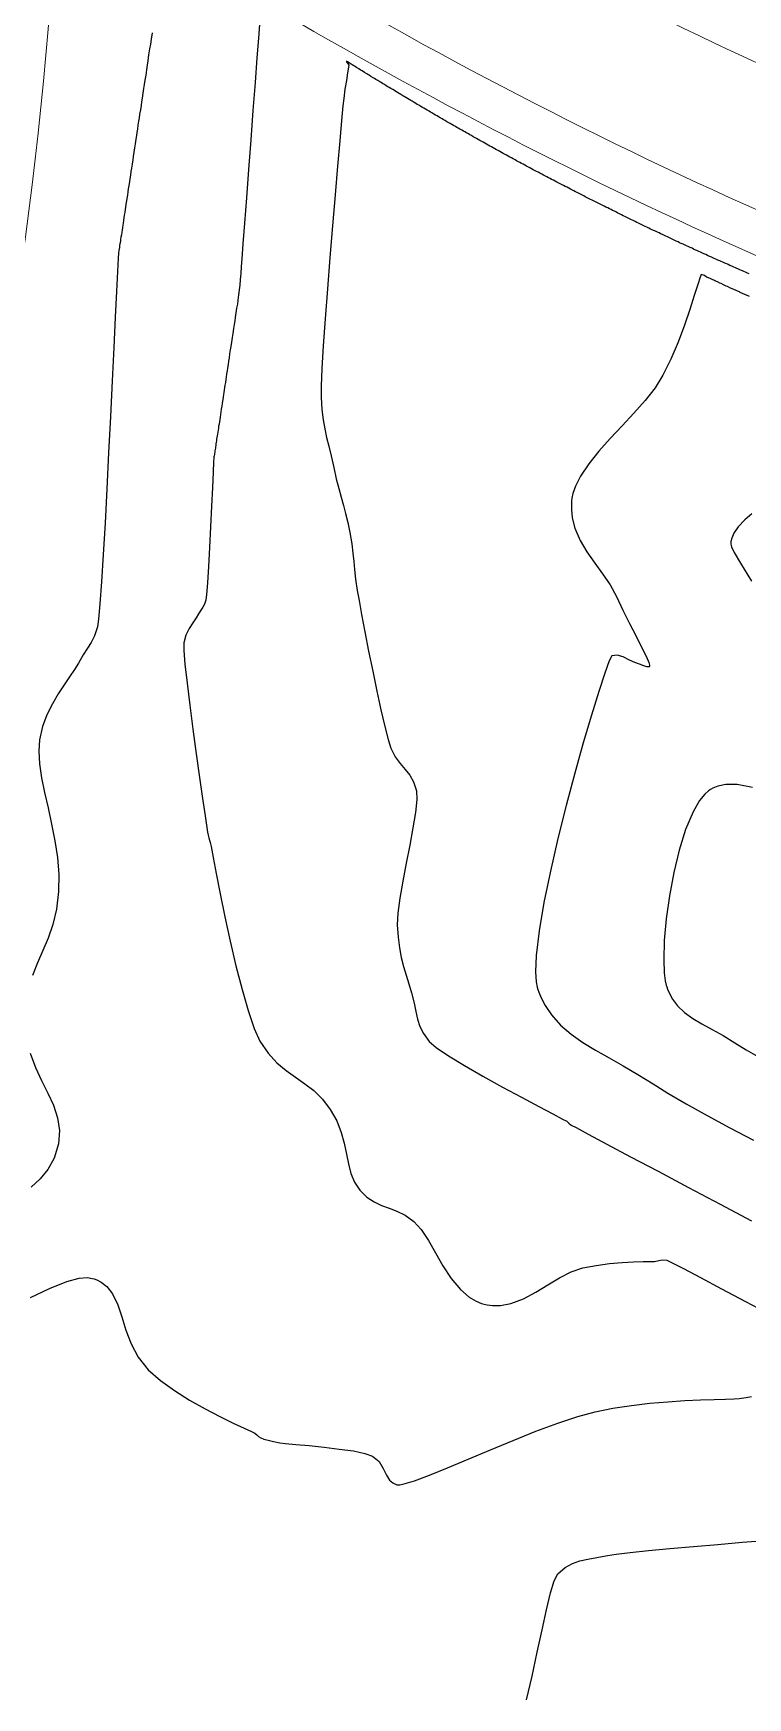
# Model space of a CAD drawing. Header units: millimetres. Extents: x 340454 to 342791, y 6993867 to 6995092.
# Drawn here: x 341242.5 to 341293.2, y 6994331.9 to 6994450.2 of the extents above; entities that cross this region are included whole.
import ezdxf

# ---------------------------------------------------------------- set-up
doc = ezdxf.new("R2010")
doc.units = ezdxf.units.MM
doc.header["$LTSCALE"] = 10
for name, color, linetype in [('T-HM-CURVA_INTERMEDIARIA', 45, 'Continuous'), ('T-HM-CURVA_MESTRA', 20, 'Continuous'), ('URB-Calçadas', 2, 'Continuous'), ('URB-Quadras', 3, 'Continuous')]:
    doc.layers.add(name, color=color, linetype=linetype)

msp = doc.modelspace()

# ---------------------------------------------------------------- linework, layer by layer
at = {"layer": 'T-HM-CURVA_INTERMEDIARIA', "color": 45, "linetype": 'Continuous', "lineweight": -3, "flags": 128}
for points, elevation in [([(341250.94, 6994450.25), (341250.87, 6994449.8), (341250.82, 6994449.44), (341250.77, 6994449.09), (341250.7, 6994448.67), (341250.64, 6994448.26), (341250.59, 6994447.93), (341250.54, 6994447.62), (341250.49, 6994447.24), (341250.43, 6994446.87), (341250.38, 6994446.57), (341250.34, 6994446.28), (341250.29, 6994445.94), (341250.24, 6994445.6), (341250.2, 6994445.33), (341250.16, 6994445.07), (341250.11, 6994444.76), (341250.06, 6994444.45), (341250.02, 6994444.2), (341249.99, 6994443.96), (341249.94, 6994443.67), (341249.9, 6994443.39), (341249.87, 6994443.16), (341249.83, 6994442.94), (341249.79, 6994442.68), (341249.74, 6994442.34), (341249.7, 6994442.07), (341249.65, 6994441.76), (341249.61, 6994441.45), (341249.57, 6994441.2), (341249.52, 6994440.91), (341249.48, 6994440.62), (341249.44, 6994440.39), (341249.4, 6994440.12), (341249.36, 6994439.86), (341249.33, 6994439.64), (341249.29, 6994439.39), (341249.25, 6994439.14), (341249.22, 6994438.94), (341249.19, 6994438.71), (341249.15, 6994438.47), (341249.12, 6994438.29), (341249.09, 6994438.07), (341249.06, 6994437.85), (341249.03, 6994437.68), (341249, 6994437.47), (341248.97, 6994437.27), (341248.94, 6994437.1), (341248.92, 6994436.91), (341248.89, 6994436.72), (341248.86, 6994436.56), (341248.84, 6994436.38), (341248.81, 6994436.2), (341248.79, 6994436.06), (341248.76, 6994435.88), (341248.73, 6994435.71), (341248.71, 6994435.58), (341248.69, 6994435.41), (341248.66, 6994435.25), (341248.64, 6994435.12), (341248.62, 6994434.97), (341248.58, 6994434.77), (341248.55, 6994434.57), (341248.53, 6994434.21), (341248.49, 6994433.28), (341248.42, 6994431.85), (341248.33, 6994430.02), (341248.23, 6994427.87), (341248.12, 6994425.49), (341247.99, 6994422.96), (341247.86, 6994420.38), (341247.73, 6994417.83), (341247.6, 6994415.39), (341247.47, 6994413.16), (341247.35, 6994411.22), (341247.24, 6994409.65), (341247.14, 6994408.55), (341247.07, 6994408.01), (341246.85, 6994407.38), (341246.61, 6994406.91), (341246.35, 6994406.49), (341246.05, 6994406.03), (341245.71, 6994405.44), (341245.44, 6994404.99), (341245.09, 6994404.47), (341244.69, 6994403.89), (341244.27, 6994403.25), (341243.86, 6994402.54), (341243.48, 6994401.76), (341243.17, 6994400.92), (341242.95, 6994399.99), (341242.89, 6994399.18), (341242.94, 6994398.28), (341243.1, 6994397.29), (341243.31, 6994396.24), (341243.56, 6994395.14), (341243.81, 6994393.99), (341244.04, 6994392.81), (341244.22, 6994391.61), (341244.32, 6994390.4), (341244.3, 6994389.19), (341244.15, 6994387.94), (341243.89, 6994386.86), (341243.56, 6994385.89), (341243.18, 6994385), (341242.81, 6994384.13), (341242.45, 6994383.24)], 691), ([(341293.34, 6994433.11), (341293.24, 6994433.15), (341293.08, 6994433.22), (341292.96, 6994433.27), (341292.88, 6994433.31), (341292.8, 6994433.34), (341292.69, 6994433.39), (341292.6, 6994433.43), (341292.54, 6994433.46), (341292.46, 6994433.49), (341292.37, 6994433.53), (341292.25, 6994433.59), (341292.11, 6994433.65), (341291.97, 6994433.71), (341291.86, 6994433.76), (341291.75, 6994433.81), (341291.61, 6994433.87), (341291.47, 6994433.93), (341291.36, 6994433.98), (341291.26, 6994434.03), (341291.12, 6994434.09), (341290.98, 6994434.15), (341290.87, 6994434.2), (341290.77, 6994434.25), (341290.62, 6994434.31), (341290.48, 6994434.37), (341290.38, 6994434.42), (341290.27, 6994434.47), (341290.13, 6994434.53), (341289.99, 6994434.6), (341289.89, 6994434.64), (341289.78, 6994434.69), (341289.64, 6994434.76), (341289.5, 6994434.82), (341289.4, 6994434.87), (341289.29, 6994434.92), (341289.15, 6994434.98), (341289.01, 6994435.05), (341288.9, 6994435.1), (341288.8, 6994435.14), (341288.66, 6994435.21), (341288.52, 6994435.27), (341288.41, 6994435.32), (341288.31, 6994435.37), (341288.17, 6994435.44), (341288.03, 6994435.5), (341287.92, 6994435.55), (341287.82, 6994435.6), (341287.68, 6994435.67), (341287.54, 6994435.73), (341287.44, 6994435.78), (341287.33, 6994435.83), (341287.19, 6994435.9), (341287.05, 6994435.96), (341286.95, 6994436.01), (341286.84, 6994436.06), (341286.7, 6994436.13), (341286.56, 6994436.19), (341286.46, 6994436.24), (341286.35, 6994436.29), (341286.21, 6994436.36), (341286.07, 6994436.43), (341285.97, 6994436.48), (341285.87, 6994436.53), (341285.73, 6994436.6), (341285.59, 6994436.66), (341285.48, 6994436.71), (341285.38, 6994436.76), (341285.24, 6994436.83), (341285.1, 6994436.9), (341285, 6994436.95), (341284.89, 6994437), (341284.75, 6994437.07), (341284.62, 6994437.14), (341284.51, 6994437.19), (341284.41, 6994437.24), (341284.27, 6994437.31), (341284.13, 6994437.37), (341284.03, 6994437.43), (341283.92, 6994437.48), (341283.78, 6994437.55), (341283.65, 6994437.61), (341283.54, 6994437.67), (341283.44, 6994437.72), (341283.3, 6994437.79), (341283.16, 6994437.85), (341283.06, 6994437.91), (341282.95, 6994437.96), (341282.82, 6994438.03), (341282.68, 6994438.1), (341282.57, 6994438.15), (341282.47, 6994438.2), (341282.33, 6994438.27), (341282.2, 6994438.34), (341282.09, 6994438.39), (341281.99, 6994438.45), (341281.85, 6994438.52), (341281.71, 6994438.58), (341281.61, 6994438.64), (341281.5, 6994438.69), (341281.37, 6994438.76), (341281.23, 6994438.83), (341281.13, 6994438.88), (341281.02, 6994438.94), (341280.89, 6994439.01), (341280.75, 6994439.08), (341280.65, 6994439.13), (341280.54, 6994439.19), (341280.41, 6994439.26), (341280.27, 6994439.32), (341280.17, 6994439.38), (341280.06, 6994439.44), (341279.93, 6994439.5), (341279.79, 6994439.57), (341279.69, 6994439.63), (341279.58, 6994439.69), (341279.45, 6994439.76), (341279.31, 6994439.82), (341279.21, 6994439.88), (341279.1, 6994439.94), (341278.97, 6994440.01), (341278.84, 6994440.08), (341278.73, 6994440.13), (341278.62, 6994440.19), (341278.49, 6994440.26), (341278.36, 6994440.33), (341278.25, 6994440.39), (341278.15, 6994440.44), (341278.01, 6994440.51), (341277.88, 6994440.58), (341277.78, 6994440.64), (341277.67, 6994440.7), (341277.54, 6994440.77), (341277.41, 6994440.84), (341277.3, 6994440.9), (341277.19, 6994440.95), (341277.06, 6994441.03), (341276.93, 6994441.1), (341276.82, 6994441.15), (341276.72, 6994441.21), (341276.59, 6994441.28), (341276.46, 6994441.35), (341276.35, 6994441.41), (341276.24, 6994441.47), (341276.11, 6994441.54), (341275.98, 6994441.61), (341275.88, 6994441.67), (341275.77, 6994441.73), (341275.64, 6994441.8), (341275.51, 6994441.87), (341275.4, 6994441.93), (341275.29, 6994441.99), (341275.17, 6994442.06), (341275.04, 6994442.13), (341274.93, 6994442.19), (341274.82, 6994442.25), (341274.69, 6994442.33), (341274.57, 6994442.4), (341274.46, 6994442.46), (341274.35, 6994442.52), (341274.22, 6994442.59), (341274.09, 6994442.66), (341273.99, 6994442.72), (341273.88, 6994442.78), (341273.75, 6994442.85), (341273.62, 6994442.93), (341273.52, 6994442.99), (341273.41, 6994443.05), (341273.28, 6994443.12), (341273.15, 6994443.19), (341273.05, 6994443.25), (341272.95, 6994443.31), (341272.81, 6994443.39), (341272.68, 6994443.46), (341272.58, 6994443.52), (341272.48, 6994443.58), (341272.35, 6994443.65), (341272.22, 6994443.73), (341272.11, 6994443.79), (341272.01, 6994443.85), (341271.88, 6994443.92), (341271.75, 6994444), (341271.65, 6994444.06), (341271.55, 6994444.12), (341271.41, 6994444.19), (341271.28, 6994444.27), (341271.18, 6994444.33), (341271.08, 6994444.39), (341270.95, 6994444.46), (341270.82, 6994444.54), (341270.71, 6994444.6), (341270.61, 6994444.66), (341270.48, 6994444.74), (341270.35, 6994444.81), (341270.25, 6994444.88), (341270.14, 6994444.94), (341270.02, 6994445.01), (341269.88, 6994445.09), (341269.78, 6994445.15), (341269.67, 6994445.21), (341269.55, 6994445.29), (341269.42, 6994445.37), (341269.31, 6994445.43), (341269.2, 6994445.49), (341269.08, 6994445.57), (341268.96, 6994445.64), (341268.85, 6994445.71), (341268.74, 6994445.77), (341268.62, 6994445.85), (341268.49, 6994445.92), (341268.38, 6994445.99), (341268.26, 6994446.06), (341268.15, 6994446.13), (341268.03, 6994446.2), (341267.91, 6994446.28), (341267.79, 6994446.35), (341267.68, 6994446.41), (341267.57, 6994446.48), (341267.44, 6994446.56), (341267.31, 6994446.64), (341267.21, 6994446.7), (341267.11, 6994446.76), (341266.97, 6994446.85), (341266.83, 6994446.93), (341266.74, 6994446.99), (341266.65, 6994447.04), (341266.49, 6994447.14), (341266.35, 6994447.23), (341266.27, 6994447.28), (341266.19, 6994447.33), (341266.02, 6994447.43), (341265.86, 6994447.54), (341265.8, 6994447.57), (341265.73, 6994447.61), (341265.63, 6994447.68), (341265.46, 6994447.78), (341265.36, 6994447.84), (341265.32, 6994447.87), (341265.28, 6994447.9), (341265.16, 6994447.97), (341264.95, 6994448.1), (341264.83, 6994448.18), (341264.75, 6994448.23), (341264.76, 6994448.18), (341264.78, 6994448.13), (341264.84, 6994448.06), (341264.92, 6994447.95), (341264.9, 6994447.79), (341264.83, 6994447.4), (341264.74, 6994446.85), (341264.64, 6994446.23), (341264.55, 6994445.58), (341264.5, 6994445.05), (341264.4, 6994444.01), (341264.27, 6994442.55), (341264.11, 6994440.75), (341263.94, 6994438.72), (341263.75, 6994436.53), (341263.57, 6994434.27), (341263.39, 6994432.04), (341263.24, 6994429.92), (341263.1, 6994428), (341263.01, 6994426.37), (341262.95, 6994425.12), (341262.95, 6994424.34), (341263.01, 6994423.47), (341263.1, 6994422.74), (341263.21, 6994422.09), (341263.34, 6994421.48), (341263.49, 6994420.86), (341263.66, 6994420.16), (341263.84, 6994419.35), (341264.02, 6994418.54), (341264.2, 6994417.85), (341264.37, 6994417.23), (341264.53, 6994416.65), (341264.69, 6994416.07), (341264.84, 6994415.44), (341264.99, 6994414.73), (341265.12, 6994413.92), (341265.21, 6994413.26), (341265.26, 6994412.67), (341265.31, 6994412.08), (341265.39, 6994411.41), (341265.51, 6994410.6), (341265.64, 6994409.89), (341265.82, 6994408.88), (341266.06, 6994407.65), (341266.32, 6994406.29), (341266.61, 6994404.86), (341266.9, 6994403.44), (341267.19, 6994402.11), (341267.47, 6994400.94), (341267.71, 6994400.01), (341267.9, 6994399.39), (341268.21, 6994398.77), (341268.56, 6994398.29), (341268.91, 6994397.88), (341269.24, 6994397.47), (341269.51, 6994396.99), (341269.71, 6994396.36), (341269.74, 6994395.73), (341269.65, 6994394.82), (341269.47, 6994393.73), (341269.24, 6994392.5), (341268.98, 6994391.21), (341268.74, 6994389.93), (341268.53, 6994388.73), (341268.39, 6994387.67), (341268.35, 6994386.82), (341268.41, 6994385.96), (341268.51, 6994385.19), (341268.64, 6994384.51), (341268.8, 6994383.87), (341268.98, 6994383.25), (341269.17, 6994382.64), (341269.37, 6994381.99), (341269.55, 6994381.27), (341269.67, 6994380.66), (341269.79, 6994380.12), (341269.96, 6994379.61), (341270.22, 6994379.1), (341270.62, 6994378.54), (341271.13, 6994378.1), (341272, 6994377.51), (341273.14, 6994376.82), (341274.44, 6994376.07), (341275.82, 6994375.3), (341277.17, 6994374.57), (341278.4, 6994373.92), (341279.41, 6994373.39), (341280.1, 6994373.02), (341280.39, 6994372.87), (341280.55, 6994372.73), (341280.71, 6994372.6), (341281.05, 6994372.42), (341281.92, 6994371.95), (341283.25, 6994371.25), (341284.93, 6994370.35), (341286.89, 6994369.31), (341289.04, 6994368.17), (341291.28, 6994366.98), (341293.52, 6994365.78)], 689), ([(341293.37, 6994431.49), (341293.15, 6994431.59), (341293.09, 6994431.62), (341293.04, 6994431.64), (341292.87, 6994431.72), (341292.7, 6994431.79), (341292.65, 6994431.82), (341292.6, 6994431.84), (341292.42, 6994431.92), (341292.25, 6994432), (341292.2, 6994432.02), (341292.15, 6994432.04), (341291.98, 6994432.12), (341291.8, 6994432.2), (341291.71, 6994432.24), (341291.53, 6994432.32), (341291.35, 6994432.41), (341291.27, 6994432.44), (341291.09, 6994432.53), (341290.9, 6994432.61), (341290.83, 6994432.65), (341290.76, 6994432.68), (341290.57, 6994432.77), (341290.38, 6994432.85), (341290.32, 6994432.88), (341290.17, 6994432.99), (341289.94, 6994433.06), (341289.86, 6994432.86), (341289.69, 6994432.34), (341289.45, 6994431.56), (341289.14, 6994430.57), (341288.76, 6994429.45), (341288.31, 6994428.26), (341287.79, 6994427.05), (341287.22, 6994425.9), (341286.66, 6994425), (341285.96, 6994424.11), (341285.16, 6994423.2), (341284.32, 6994422.3), (341283.48, 6994421.4), (341282.67, 6994420.5), (341281.95, 6994419.61), (341281.36, 6994418.72), (341281.01, 6994418.02), (341280.83, 6994417.5), (341280.76, 6994417.15), (341280.74, 6994416.98), (341280.72, 6994416.77), (341280.72, 6994416.35), (341280.78, 6994415.76), (341280.97, 6994415.02), (341281.35, 6994414.15), (341281.83, 6994413.34), (341282.38, 6994412.55), (341282.94, 6994411.77), (341283.47, 6994410.99), (341283.92, 6994410.18), (341284.38, 6994409.21), (341284.86, 6994408.25), (341285.33, 6994407.34), (341285.73, 6994406.53), (341286.05, 6994405.87), (341286.22, 6994405.49), (341286.28, 6994405.3), (341286.28, 6994405.22), (341286.27, 6994405.2), (341286.25, 6994405.18), (341286.19, 6994405.16), (341286.07, 6994405.16), (341285.87, 6994405.23), (341285.57, 6994405.37), (341285.23, 6994405.49), (341284.84, 6994405.65), (341284.4, 6994405.87), (341283.97, 6994406.01), (341283.59, 6994405.95), (341283.41, 6994405.6), (341283.09, 6994404.73), (341282.66, 6994403.42), (341282.14, 6994401.74), (341281.56, 6994399.78), (341280.96, 6994397.61), (341280.34, 6994395.31), (341279.76, 6994392.96), (341279.23, 6994390.64), (341278.77, 6994388.42), (341278.43, 6994386.4), (341278.23, 6994384.64), (341278.18, 6994383.48), (341278.22, 6994382.78), (341278.29, 6994382.4), (341278.34, 6994382.24), (341278.42, 6994382.04), (341278.58, 6994381.64), (341278.87, 6994381.09), (341279.31, 6994380.43), (341279.96, 6994379.7), (341280.71, 6994379.06), (341281.54, 6994378.47), (341282.44, 6994377.92), (341283.4, 6994377.37), (341284.41, 6994376.81), (341285.45, 6994376.2), (341286.52, 6994375.52), (341287.57, 6994374.86), (341288.87, 6994374.11), (341290.36, 6994373.28), (341291.97, 6994372.41), (341293.65, 6994371.53)], 688), ([(341293.54, 6994416.05), (341293.05, 6994415.62), (341292.57, 6994415.12), (341292.26, 6994414.67), (341292.11, 6994414.32), (341292.05, 6994414.08), (341292.04, 6994413.96), (341292.05, 6994413.89), (341292.1, 6994413.71), (341292.29, 6994413.3), (341292.73, 6994412.53), (341293.52, 6994411.25)], 687), ([(341293.58, 6994396.59), (341292.49, 6994396.8), (341291.68, 6994396.8), (341291.11, 6994396.68), (341290.76, 6994396.54), (341290.59, 6994396.45), (341290.46, 6994396.36), (341290.2, 6994396.13), (341289.82, 6994395.67), (341289.36, 6994394.86), (341288.83, 6994393.61), (341288.37, 6994392.14), (341287.99, 6994390.54), (341287.68, 6994388.89), (341287.45, 6994387.25), (341287.32, 6994385.71), (341287.28, 6994384.34), (341287.31, 6994383.42), (341287.38, 6994382.86), (341287.45, 6994382.55), (341287.49, 6994382.42), (341287.55, 6994382.26), (341287.68, 6994381.95), (341287.9, 6994381.54), (341288.25, 6994381.07), (341288.75, 6994380.59), (341289.34, 6994380.17), (341289.99, 6994379.79), (341290.71, 6994379.4), (341291.49, 6994378.97), (341292.33, 6994378.45), (341293.14, 6994377.94), (341294.13, 6994377.37)], 687), ([(341242.28, 6994377.71), (341242.66, 6994376.7), (341243.1, 6994375.76), (341243.55, 6994374.87), (341243.94, 6994374), (341244.23, 6994373.12), (341244.37, 6994372.22), (341244.29, 6994371.26), (341243.98, 6994370.25), (341243.54, 6994369.45), (341242.99, 6994368.78), (341242.35, 6994368.19)], 691), ([(341242.31, 6994360.34), (341243.65, 6994360.99), (341244.89, 6994361.48), (341245.77, 6994361.71), (341246.35, 6994361.75), (341246.68, 6994361.7), (341246.83, 6994361.66), (341247.01, 6994361.59), (341247.33, 6994361.42), (341247.72, 6994361.12), (341248.13, 6994360.6), (341248.51, 6994359.83), (341248.8, 6994358.96), (341249.09, 6994358.01), (341249.45, 6994357.04), (341249.95, 6994356.09), (341250.67, 6994355.19), (341251.53, 6994354.44), (341252.53, 6994353.72), (341253.61, 6994353.04), (341254.71, 6994352.42), (341255.76, 6994351.87), (341256.7, 6994351.41), (341257.48, 6994351.06), (341258.01, 6994350.81), (341258.24, 6994350.7), (341258.39, 6994350.57), (341258.5, 6994350.46), (341258.66, 6994350.36), (341258.87, 6994350.28), (341259.18, 6994350.19), (341259.57, 6994350.11), (341260.01, 6994350.02), (341260.42, 6994349.96), (341261.15, 6994349.89), (341262.1, 6994349.81), (341263.16, 6994349.7), (341264.24, 6994349.57), (341265.24, 6994349.43), (341266.06, 6994349.26), (341266.6, 6994349.07), (341267.06, 6994348.67), (341267.35, 6994348.19), (341267.59, 6994347.7), (341267.81, 6994347.36), (341268.04, 6994347.16), (341268.22, 6994347.06), (341268.33, 6994347.03), (341268.39, 6994347.02), (341268.55, 6994347.03), (341268.91, 6994347.11), (341269.57, 6994347.31), (341270.64, 6994347.72), (341271.93, 6994348.24), (341273.4, 6994348.85), (341274.97, 6994349.51), (341276.59, 6994350.18), (341278.2, 6994350.83), (341279.75, 6994351.41), (341281.17, 6994351.88), (341282.4, 6994352.22), (341283.67, 6994352.47), (341284.98, 6994352.67), (341286.29, 6994352.82), (341287.57, 6994352.93), (341288.78, 6994353.01), (341289.89, 6994353.06), (341290.86, 6994353.1), (341291.67, 6994353.12), (341292.27, 6994353.13), (341292.63, 6994353.15), (341293.13, 6994353.23), (341293.52, 6994353.31)], 691), ([(341277.53, 6994331.74), (341277.93, 6994333.43), (341278.3, 6994335.12), (341278.64, 6994336.71), (341278.95, 6994338.14), (341279.23, 6994339.34), (341279.51, 6994340.21), (341279.77, 6994340.7), (341280.28, 6994341.15), (341280.79, 6994341.43), (341281.31, 6994341.62), (341281.89, 6994341.74), (341282.53, 6994341.85), (341283.28, 6994342), (341283.89, 6994342.1), (341284.89, 6994342.22), (341286.19, 6994342.35), (341287.72, 6994342.5), (341289.39, 6994342.65), (341291.13, 6994342.79), (341292.86, 6994342.94), (341294.5, 6994343.07)], 692)]:
    msp.add_lwpolyline(points, dxfattribs=dict(at, elevation=elevation))
at = {"layer": 'T-HM-CURVA_MESTRA', "color": 20, "linetype": 'Continuous', "lineweight": -3, "elevation": 690, "flags": 128}
msp.add_lwpolyline([(341258.57, 6994450.82), (341258.5, 6994449.86), (341258.39, 6994448.45), (341258.26, 6994446.7), (341258.11, 6994444.72), (341257.95, 6994442.63), (341257.8, 6994440.52), (341257.65, 6994438.52), (341257.51, 6994436.72), (341257.4, 6994435.23), (341257.32, 6994434.17), (341257.28, 6994433.64), (341257.24, 6994433.14), (341257.2, 6994432.7), (341257.17, 6994432.31), (341257.13, 6994431.96), (341257.09, 6994431.61), (341257.04, 6994431.24), (341257, 6994430.94), (341256.95, 6994430.66), (341256.9, 6994430.33), (341256.85, 6994430.01), (341256.81, 6994429.76), (341256.77, 6994429.51), (341256.73, 6994429.23), (341256.68, 6994428.87), (341256.63, 6994428.58), (341256.58, 6994428.26), (341256.54, 6994427.95), (341256.5, 6994427.7), (341256.45, 6994427.41), (341256.41, 6994427.14), (341256.38, 6994426.91), (341256.34, 6994426.66), (341256.3, 6994426.41), (341256.27, 6994426.22), (341256.24, 6994425.99), (341256.2, 6994425.77), (341256.18, 6994425.59), (341256.15, 6994425.39), (341256.12, 6994425.19), (341256.09, 6994425.03), (341256.06, 6994424.84), (341256.04, 6994424.66), (341256.01, 6994424.52), (341255.99, 6994424.35), (341255.96, 6994424.18), (341255.94, 6994424.05), (341255.92, 6994423.9), (341255.89, 6994423.69), (341255.86, 6994423.49), (341255.83, 6994423.29), (341255.8, 6994423.11), (341255.77, 6994422.93), (341255.75, 6994422.76), (341255.72, 6994422.59), (341255.7, 6994422.43), (341255.67, 6994422.28), (341255.65, 6994422.14), (341255.63, 6994421.99), (341255.61, 6994421.86), (341255.59, 6994421.72), (341255.57, 6994421.6), (341255.55, 6994421.47), (341255.53, 6994421.35), (341255.52, 6994421.24), (341255.5, 6994421.13), (341255.48, 6994421.02), (341255.47, 6994420.91), (341255.45, 6994420.81), (341255.44, 6994420.71), (341255.42, 6994420.62), (341255.41, 6994420.52), (341255.39, 6994420.43), (341255.38, 6994420.34), (341255.37, 6994420.26), (341255.35, 6994420.18), (341255.34, 6994420.1), (341255.33, 6994420.02), (341255.31, 6994419.74), (341255.28, 6994419), (341255.23, 6994417.91), (341255.16, 6994416.58), (341255.09, 6994415.13), (341255.02, 6994413.66), (341254.94, 6994412.3), (341254.87, 6994411.14), (341254.81, 6994410.31), (341254.76, 6994409.92), (341254.66, 6994409.63), (341254.54, 6994409.42), (341254.4, 6994409.21), (341254.25, 6994408.94), (341254.07, 6994408.65), (341253.83, 6994408.31), (341253.57, 6994407.89), (341253.35, 6994407.42), (341253.2, 6994406.87), (341253.2, 6994406.34), (341253.28, 6994405.36), (341253.43, 6994404.02), (341253.62, 6994402.44), (341253.84, 6994400.73), (341254.08, 6994398.98), (341254.32, 6994397.3), (341254.53, 6994395.8), (341254.71, 6994394.58), (341254.83, 6994393.75), (341254.88, 6994393.42), (341254.92, 6994393.21), (341254.97, 6994393.02), (341255.02, 6994392.86), (341255.08, 6994392.69), (341255.14, 6994392.39), (341255.28, 6994391.62), (341255.5, 6994390.47), (341255.78, 6994389.03), (341256.12, 6994387.4), (341256.49, 6994385.67), (341256.9, 6994383.91), (341257.33, 6994382.24), (341257.76, 6994380.73), (341258.19, 6994379.47), (341258.6, 6994378.57), (341259.19, 6994377.71), (341259.81, 6994377.03), (341260.46, 6994376.48), (341261.12, 6994376.01), (341261.78, 6994375.54), (341262.43, 6994375.05), (341263.04, 6994374.45), (341263.6, 6994373.71), (341264.06, 6994372.89), (341264.37, 6994372.08), (341264.59, 6994371.3), (341264.74, 6994370.54), (341264.89, 6994369.83), (341265.07, 6994369.16), (341265.32, 6994368.54), (341265.7, 6994367.97), (341266.2, 6994367.47), (341266.71, 6994367.13), (341267.23, 6994366.89), (341267.77, 6994366.7), (341268.32, 6994366.48), (341268.91, 6994366.19), (341269.53, 6994365.75), (341270.06, 6994365.17), (341270.57, 6994364.4), (341271.07, 6994363.52), (341271.6, 6994362.6), (341272.19, 6994361.7), (341272.85, 6994360.9), (341273.46, 6994360.37), (341273.97, 6994360.07), (341274.34, 6994359.92), (341274.53, 6994359.86), (341274.73, 6994359.82), (341275.12, 6994359.76), (341275.69, 6994359.77), (341276.43, 6994359.91), (341277.32, 6994360.25), (341278.2, 6994360.71), (341279.05, 6994361.23), (341279.88, 6994361.73), (341280.71, 6994362.16), (341281.53, 6994362.44), (341282.48, 6994362.62), (341283.43, 6994362.75), (341284.33, 6994362.82), (341285.14, 6994362.87), (341285.82, 6994362.89), (341286.33, 6994362.9), (341286.62, 6994362.91), (341286.93, 6994362.96), (341287.18, 6994363.01), (341287.49, 6994362.99), (341287.84, 6994362.82), (341288.68, 6994362.4), (341289.89, 6994361.76), (341291.39, 6994360.96), (341293.09, 6994360.06), (341294.88, 6994359.1)], dxfattribs=at)
at = {"layer": 'URB-Calçadas', "lineweight": 0}
msp.add_lwpolyline([(341318.27, 6994438.02, 0.031219), (341425.45, 6994422.16, 0.41065), (341428.15, 6994424.41, 0.417747), (341425.98, 6994427.13, -0.031148), (341319.65, 6994442.84, -0.062611), (341250.93, 6994478.28), (341196.27, 6994512.88, 1), (341193.59, 6994508.66), (341248.18, 6994474.11, 0.062822)], format="xyb", close=True, dxfattribs=at)
for points in [[(341441.65, 6994371.99), (341444.66, 6994402.98, 0.46787), (341437.75, 6994411.68, -0.035154), (341315.64, 6994428.87, -0.063206), (341242.95, 6994466.17), (341178.17, 6994507.17, 0.461785), (341170.81, 6994503.84), (341170.81, 6994503.84, -0.013468), (341146.66, 6994409.01), (341128.05, 6994349.42)], [(341184.25, 6994333.96), (341184.85, 6994333.83, -0.11691), (341206.77, 6994340.99, -0.021309), (341211.01, 6994341.16, 0.100923), (341225.77, 6994357.12), (341225.77, 6994357.12), (341225.77, 6994357.12, 0.046191), (341230.17, 6994366.14), (341230.17, 6994366.14, 0.114276), (341233.43, 6994390.47, -0.010908), (341233.31, 6994391.29), (341233, 6994392.15), (341233.21, 6994395.7), (341233.27, 6994395.84, -0.099155), (341235.55, 6994403, 0.051885), (341244.27, 6994461.6)]]:
    msp.add_lwpolyline(points, format="xyb", dxfattribs=at)
at = {"layer": 'URB-Quadras', "color": 252, "lineweight": 0}
msp.add_lwpolyline([(341341.7, 6994420.68), (341326.21, 6994423.45), (341308.27, 6994428.43, -0.058415), (341239.9, 6994464.55), (341176.12, 6994504.92, 0.423784), (341173.24, 6994503.26, -0.01347), (341149.06, 6994408.29, 0.002331), (341130.47, 6994348.78)], format="xyb", dxfattribs=at)

doc.saveas('drawing.dxf')
